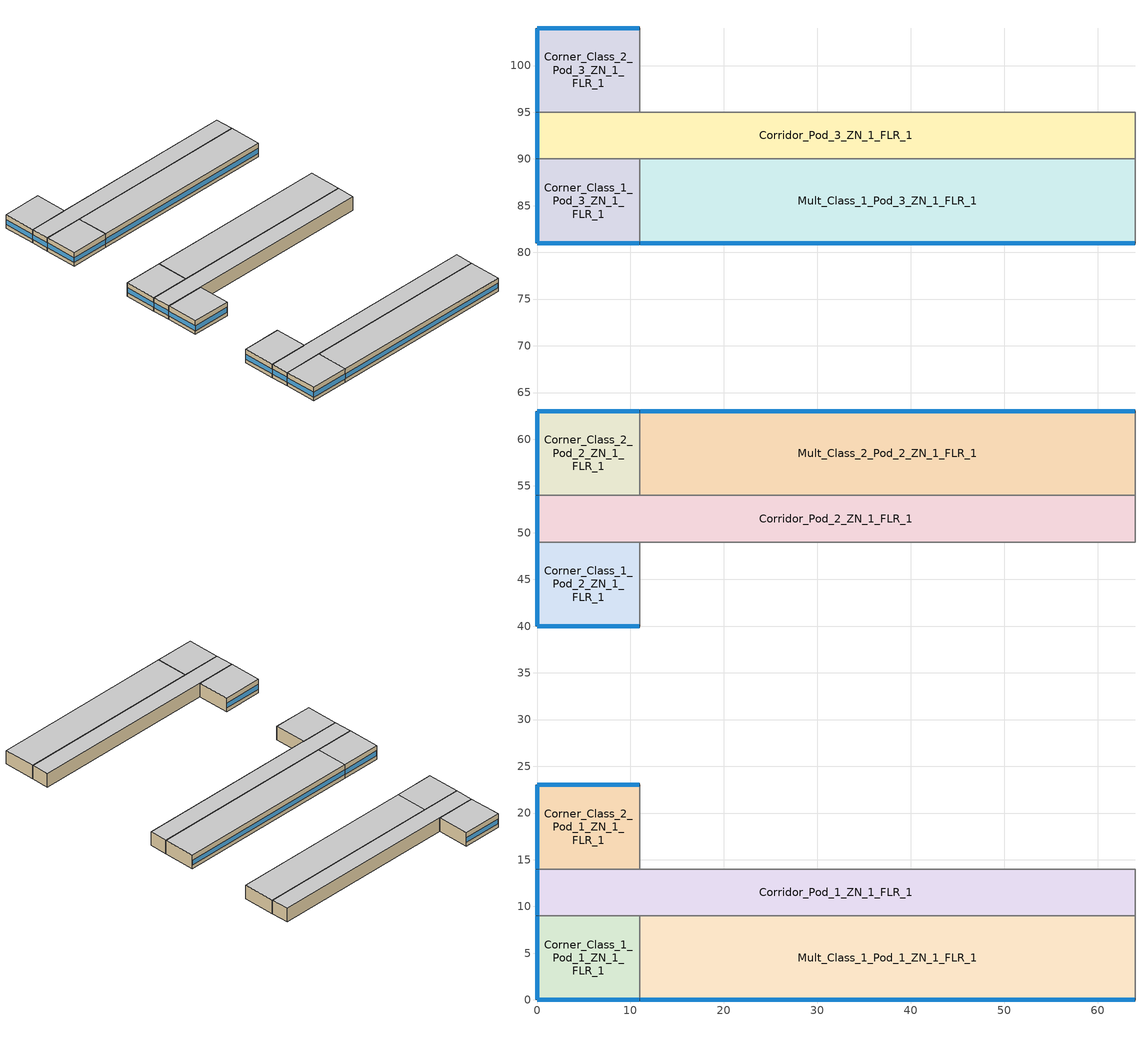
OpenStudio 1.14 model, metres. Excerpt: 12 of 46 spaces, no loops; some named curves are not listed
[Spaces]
Mult_Class_2_Pod_2_ZN_1_FLR_1
 floor ground: 64,63 64,54 11,54 11,63 z0
 wall outside: 64,63 11,63 z0:4
 wall to Corner_Class_2_Pod_2_ZN_1_FLR_1: 11,63 11,54 z0:4
 wall to Corridor_Pod_2_ZN_1_FLR_1: 11,54 64,54 z0:4
 wall to Main_Corridor_ZN_1_FLR_1: 64,54 64,63 z0:4
 window: 63.95,63 11.05,63 z1.1:2.5
 ceiling to Mult_Class_2_Pod_2_ZN_1_FLR_2: 64,54 64,63 11,63 11,54 z4
Corner_Class_2_Pod_3_ZN_1_FLR_1
 floor ground: 11,104 11,95 0,95 0,104 z0
 wall outside: 11,104 0,104 0,95 z0:4
 wall to Corridor_Pod_3_ZN_1_FLR_1: 0,95 11,95 z0:4
 wall to Mult_Class_2_Pod_3_ZN_1_FLR_1: 11,95 11,104 z0:4
 window: 0,103.95 0,95.05 z1.1:2.52; 10.95,104 0.05,104 z1.1:2.51
 ceiling to Corner_Class_2_Pod_3_ZN_1_FLR_2: 11,95 11,104 0,104 0,95 z4
Mult_Class_1_Pod_1_ZN_1_FLR_1
 floor ground: 64,9 64,0 11,0 11,9 z0
 wall outside: 11,0 64,0 z0:4
 wall to Lobby_ZN_1_FLR_1: 64,0 64,9 z0:4
 wall to Corner_Class_1_Pod_1_ZN_1_FLR_1: 11,9 11,0 z0:4
 wall to Corridor_Pod_1_ZN_1_FLR_1: 64,9 11,9 z0:4
 window: 11.05,0 63.95,0 z1.1:2.5
 ceiling to Mult_Class_1_Pod_1_ZN_1_FLR_2: 64,0 64,9 11,9 11,0 z4
Corner_Class_1_Pod_1_ZN_1_FLR_1
 floor ground: 11,9 11,0 0,0 0,9 z0
 wall outside: 0,9 0,0 11,0 z0:4
 wall to Corridor_Pod_1_ZN_1_FLR_1: 11,9 0,9 z0:4
 window: 0.05,0 10.95,0 z1.1:2.51; 0,8.95 0,0.05 z1.1:2.52
 ceiling to Corner_Class_1_Pod_1_ZN_1_FLR_2: 11,0 11,9 0,9 0,0 z4
Corner_Class_1_Pod_2_ZN_1_FLR_1
 floor ground: 11,49 11,40 0,40 0,49 z0
 wall outside: 0,49 0,40 11,40 z0:4
 wall to Mult_Class_1_Pod_2_ZN_1_FLR_1: 11,40 11,49 z0:4
 wall to Corridor_Pod_2_ZN_1_FLR_1: 11,49 0,49 z0:4
 window: 0.05,40 10.95,40 z1.1:2.51; 0,48.95 0,40.05 z1.1:2.52
 ceiling to Corner_Class_1_Pod_2_ZN_1_FLR_2: 11,40 11,49 0,49 0,40 z4
Corridor_Pod_2_ZN_1_FLR_1
 floor ground: 64,54 64,49 0,49 0,54 z0
 wall outside: 0,54 0,49 z0:4
 wall to Corner_Class_2_Pod_2_ZN_1_FLR_1: 11,54 0,54 z0:4
 wall to Main_Corridor_ZN_1_FLR_1: 64,49 64,54 z0:4
 wall to Mult_Class_1_Pod_2_ZN_1_FLR_1: 11,49 64,49 z0:4
 window: 0,53.95 0,49.05 z1.1:2.53
 ceiling to Corridor_Pod_2_ZN_1_FLR_2: 64,49 64,54 0,54 0,49 z4
Corridor_Pod_1_ZN_1_FLR_1
 floor ground: 64,14 64,9 0,9 0,14 z0
 wall outside: 0,14 0,9 z0:4
 wall to Mult_Class_2_Pod_1_ZN_1_FLR_1: 64,14 11,14 z0:4
 wall to Corner_Class_2_Pod_1_ZN_1_FLR_1: 11,14 0,14 z0:4
 wall to Lobby_ZN_1_FLR_1: 64,9 64,14 z0:4
 window: 0,13.95 0,9.05 z1.1:2.53
 ceiling to Corridor_Pod_1_ZN_1_FLR_2: 64,9 64,14 0,14 0,9 z4
Corridor_Pod_3_ZN_1_FLR_1
 floor ground: 64,95 64,90 0,90 0,95 z0
 wall outside: 0,95 0,90 z0:4
 wall to Mult_Class_1_Pod_3_ZN_1_FLR_1: 11,90 64,90 z0:4
 wall to Bathrooms_ZN_1_FLR_1: 64,90 64,95 z0:4
 wall to Corner_Class_1_Pod_3_ZN_1_FLR_1: 0,90 11,90 z0:4
 wall to Mult_Class_2_Pod_3_ZN_1_FLR_1: 64,95 11,95 z0:4
 window: 0,94.95 0,90.05 z1.1:2.53
 ceiling to Corridor_Pod_3_ZN_1_FLR_2: 64,90 64,95 0,95 0,90 z4
Mult_Class_1_Pod_3_ZN_1_FLR_1
 floor ground: 64,90 64,81 11,81 11,90 z0
 wall outside: 11,81 64,81 z0:4
 wall to Corner_Class_1_Pod_3_ZN_1_FLR_1: 11,90 11,81 z0:4
 wall to Main_Corridor_ZN_1_FLR_1: 64,81 64,90 z0:4
 window: 11.05,81 63.95,81 z1.1:2.5
 ceiling to Mult_Class_1_Pod_3_ZN_1_FLR_2: 64,81 64,90 11,90 11,81 z4
Corner_Class_2_Pod_2_ZN_1_FLR_1
 floor ground: 11,63 11,54 0,54 0,63 z0
 wall outside: 11,63 0,63 0,54 z0:4
 window: 10.95,63 0.05,63 z1.1:2.51; 0,62.95 0,54.05 z1.1:2.52
 ceiling to Corner_Class_2_Pod_2_ZN_1_FLR_2: 11,54 11,63 0,63 0,54 z4
Corner_Class_2_Pod_1_ZN_1_FLR_1
 floor ground: 11,23 11,14 0,14 0,23 z0
 wall outside: 11,23 0,23 0,14 z0:4
 wall to Mult_Class_2_Pod_1_ZN_1_FLR_1: 11,14 11,23 z0:4
 window: 0,22.95 0,14.05 z1.1:2.52; 10.95,23 0.05,23 z1.1:2.51
 ceiling to Corner_Class_2_Pod_1_ZN_1_FLR_2: 11,14 11,23 0,23 0,14 z4
Corner_Class_1_Pod_3_ZN_1_FLR_1
 floor ground: 11,90 11,81 0,81 0,90 z0
 wall outside: 0,90 0,81 11,81 z0:4
 window: 0.05,81 10.95,81 z1.1:2.51; 0,89.95 0,81.05 z1.1:2.52
 ceiling to Corner_Class_1_Pod_3_ZN_1_FLR_2: 11,81 11,90 0,90 0,81 z4
[Site]
Memphis International Ap_TN_USA: Latitude {deg}=35.07; Longitude {deg}=-89.98; Time Zone {hr}=-6; Elevation {m}=81; Terrain=City
[Building]
90.1-2013-SecondarySchool-ASHRAE 169-3A created: 2018-06-08 21:30:54 -0700: North Axis {deg}=0; Default Construction Set=90.1-2013 - SecSchl - ASHRAE 169-3A; Standards Building Type=SecondarySchool
[ClimateZones]
Climate Zone Institution Name 1=ASHRAE; Climate Zone Document Name 1=ANSI/ASHRAE Standard 169; Climate Zone Document Year 1=2006; Climate Zone Value 1=3A; Climate Zone Institution Name 2=CEC; Climate Zone Document Name 2=California Climate Zone Descriptions; Climate Zone Document Year 2=1995
[Site:GroundTemperature:BuildingSurface]
20.73, 20.71, 20.75, 20.82, 20.89, 23.14, 23.48, 23.56, 23.56, 21.26, 20.95, 20.81
[Site:WaterMainsTemperature]
Calculation Method=Correlation; Annual Average Outdoor Air Temperature {C}=16.975; Maximum Difference In Monthly Average Outdoor Air Temperatures {deltaC}=24.2
[SizingPeriod:DesignDay] Barometric Pressure {Pa}=100356; Sky Clearness=0; Rain Indicator=0; Snow Indicator=0; Day of Month=21; Daylight Saving Time Indicator=0; Humidity Indicating Type=Wetbulb; Dry-Bulb Temperature Range Modifier Type=DefaultMultipliers
Name | Maximum Dry-Bulb Temperature {C} | Daily Dry-Bulb Temperature Range {deltaC} | Humidity Indicating Conditions at Maximum Dry-Bulb | Wind Speed {m/s} | Wind Direction {deg} | Month | Day Type | Solar Model Indicator | ASHRAE Taub | ASHRAE Taud
Memphis International Ap Ann Clg .4% Condns DB=>MWB | 35.6 | 9.2 | 25.2 | 3.8 | 240 | 7 | SummerDesignDay | ASHRAETau | 0.512 | 1.892
Memphis International Ap Ann Htg 99.6% Condns DB | -8.3 | 0 | -8.3 | 4.1 | 0 | 1 | WinterDesignDay | ASHRAEClearSky
[Material:NoMass] Thermal Absorptance=0.9; Solar Absorptance=0.7
Name | Roughness | Thermal Resistance {m2-K/W} | Visible Absorptance
CP02 CARPET PAD | VeryRough | 0.21648 | 0.8
Typical Insulation R-10.94 | Smooth | 1.92744 | 0.7
Typical Carpet Pad | Smooth | 0.21648 | 0.8
Typical Insulation R-10.81 | Smooth | 1.90342 | 0.7
Typical Insulation R-24.52 | Smooth | 4.31889 | 0.7
Typical Insulation R-0.58 | Smooth | 0.101875 | 0.7
Typical Insulation R-1.15 | Smooth | 0.202527 | 0.7
[Material]
Name | Roughness | Thickness {m} | Conductivity {W/m-K} | Density {kg/m3} | Specific Heat {J/kg-K} | Thermal Absorptance | Solar Absorptance | Visible Absorptance
100mm Normalweight concrete floor | MediumSmooth | 0.1016 | 2.31 | 2322 | 832
G01 13mm gypsum board | Smooth | 0.0127 | 0.16 | 800 | 1090 | 0.9 | 0.7 | 0.5
4 in. Normalweight Concrete Floor | MediumRough | 0.1016 | 2.31 | 2322 | 832 | 0.9 | 0.7 | 0.7
25mm Stucco | Smooth | 0.0254 | 0.72 | 1856 | 840 | 0.9 | 0.7 | 0.7
5/8 in. Gypsum Board | MediumSmooth | 0.0159 | 0.16 | 800 | 1090 | 0.9 | 0.7 | 0.7
Roof Membrane - Highly Reflective | VeryRough | 0.0095 | 0.16 | 1121.29 | 1460 | 0.75 | 0.45 | 0.7
Metal Roof Surface; F08 Metal surface | Smooth | 0.0008 | 45.28 | 7824 | 500 | 0.9 | 0.7 | 0.7
8 in. Normalweight Concrete Floor | MediumRough | 0.2032 | 2.31 | 2322 | 832 | 0.9 | 0.7 | 0.7
8 in. Concrete Block Basement Wall | MediumRough | 0.2032 | 1.326 | 1842 | 912 | 0.9 | 0.7 | 0.7
G05 25mm wood | MediumSmooth | 0.0254 | 0.15 | 608 | 1630 | 0.9 | 0.5 | 0.5
Std Wood 6inch | MediumSmooth | 0.15 | 0.12 | 540 | 1210 | 0.9 | 0.7 | 0.7
[Construction]
Typical Insulated Exterior Mass Floor R-13.51: Typical Insulation R-10.94, 4 in. Normalweight Concrete Floor, Typical Carpet Pad
Typical Insulated Steel Framed Exterior Wall R-12.99: 25mm Stucco, 5/8 in. Gypsum Board, Typical Insulation R-10.81, 5/8 in. Gypsum Board
Typical IEAD Roof - Highly Reflective R-25.64: Roof Membrane - Highly Reflective, Typical Insulation R-24.52, Metal Roof Surface
Typical Interior Floor: 100mm Normalweight concrete floor, CP02 CARPET PAD
Typical Interior Wall: G01 13mm gypsum board, G01 13mm gypsum board
Typical Interior Ceiling: CP02 CARPET PAD, 100mm Normalweight concrete floor
Typical Insulated Carpeted 8in Slab Floor: 8 in. Normalweight Concrete Floor, Typical Carpet Pad
Typical Insulated Basement Mass Wall: 8 in. Concrete Block Basement Wall
U 0.55 SHGC 0.25: Glass_2175_LayerAvg, Gap_1_W_0_0032, Glass_2022F_LayerAvg
Typical Insulated Metal Door R-1.43: F08 Metal surface, Typical Insulation R-0.58
Typical Overhead Door R-2.0: Typical Insulation R-1.15
Window_U_0.55_SHGC_0.35_Skylight_Frame_Width_0.709_in: Glass_2052_LayerAvg, Gap_1_W_0_0038, Glass_2027F_LayerAvg
Typical Interior Window: Clear 3mm
Typical Interior Door; Typical Interior Partition: G05 25mm wood
InteriorFurnishings: Std Wood 6inch
[DefaultConstructionSet]
90.1-2013 - SecSchl - ASHRAE 169-3A: Default Exterior Surface Constructions=Default Surface Constructions 1; Default Interior Surface Constructions=Default Surface Constructions 2; Default Ground Contact Surface Constructions=Default Surface Constructions 3; Default Exterior SubSurface Constructions=Default Sub Surface Constructions 1; Default Interior SubSurface Constructions=Default Sub Surface Constructions 2; Interior Partition Construction=Typical Interior Partition
[DefaultSurfaceConstructions]
Name | Floor Construction | Wall Construction | Roof Ceiling Construction
Default Surface Constructions 1 | Typical Insulated Exterior Mass Floor R-13.51 | Typical Insulated Steel Framed Exterior Wall R-12.99 | Typical IEAD Roof - Highly Reflective R-25.64
Default Surface Constructions 2 | Typical Interior Floor | Typical Interior Wall | Typical Interior Ceiling
Default Surface Constructions 3 | Typical Insulated Carpeted 8in Slab Floor | Typical Insulated Basement Mass Wall
[DefaultSubSurfaceConstructions]
Name | Fixed Window Construction | Operable Window Construction | Door Construction | Overhead Door Construction | Skylight Construction | Tubular Daylight Dome Construction | Tubular Daylight Diffuser Construction
Default Sub Surface Constructions 1 | U 0.55 SHGC 0.25 | U 0.55 SHGC 0.25 | Typical Insulated Metal Door R-1.43 | Typical Overhead Door R-2.0 | Window_U_0.55_SHGC_0.35_Skylight_Frame_Width_0.709_in | Typical Interior Window | Typical Interior Window
Default Sub Surface Constructions 2 | Typical Interior Window | Typical Interior Window | Typical Interior Door
[WindowMaterial:Glazing] Optical Data Type=SpectralAverage; Infrared Transmittance at Normal Incidence=0; Back Side Infrared Hemispherical Emissivity=0.84; Dirt Correction Factor for Solar and Visible Transmittance=1; Solar Diffusing=No
Name | Thickness {m} | Solar Transmittance at Normal Incidence | Front Side Solar Reflectance at Normal Incidence | Back Side Solar Reflectance at Normal Incidence | Visible Transmittance at Normal Incidence | Front Side Visible Reflectance at Normal Incidence | Back Side Visible Reflectance at Normal Incidence | Front Side Infrared Hemispherical Emissivity | Conductivity {W/m-K}
Glass_2175_LayerAvg | 0.0086 | 0.167758 | 0.217606 | 0.437978 | 0.416044 | 0.078729 | 0.10654 | 0.84 | 1
Glass_2022F_LayerAvg | 0.0039 | 0.355897 | 0.394095 | 0.265645 | 0.677694 | 0.042734 | 0.05547 | 0.046 | 1
Glass_2052_LayerAvg | 0.00837 | 0.507767 | 0.054228 | 0.0544931 | 0.586833 | 0.05805 | 0.058397 | 0.84 | 1
Glass_2027F_LayerAvg | 0.004 | 0.369744 | 0.470069 | 0.340935 | 0.765222 | 0.0546 | 0.073741 | 0.03675 | 1
Clear 3mm | 0.003 | 0.837 | 0.075 | 0.075 | 0.898 | 0.081 | 0.081 | 0.84 | 0.9
[WindowMaterial:Gas] Gas Type=Air
Name | Thickness {m}
Gap_1_W_0_0032 | 0.0032
Gap_1_W_0_0038 | 0.0038
[Space] Building Story=Building Story 1; Part of Total Floor Area=Yes
Name | Space Type | Thermal Zone
Corner_Class_1_Pod_2_ZN_1_FLR_1 | SecondarySchool Classroom | Corner_Class_1_Pod_2_ZN_1_FLR_1 ZN
Mult_Class_2_Pod_2_ZN_1_FLR_1 | SecondarySchool Classroom | Mult_Class_2_Pod_2_ZN_1_FLR_1 ZN
Mult_Class_1_Pod_3_ZN_1_FLR_1 | SecondarySchool Classroom | Mult_Class_1_Pod_3_ZN_1_FLR_1 ZN
Mult_Class_1_Pod_1_ZN_1_FLR_1 | SecondarySchool Classroom | Mult_Class_1_Pod_1_ZN_1_FLR_1 ZN
Corridor_Pod_1_ZN_1_FLR_1 | SecondarySchool Corridor | Corridor_Pod_1_ZN_1_FLR_1 ZN
Corner_Class_2_Pod_3_ZN_1_FLR_1 | SecondarySchool Classroom | Corner_Class_2_Pod_3_ZN_1_FLR_1 ZN
Corner_Class_1_Pod_1_ZN_1_FLR_1 | SecondarySchool Classroom | Corner_Class_1_Pod_1_ZN_1_FLR_1 ZN
Corridor_Pod_3_ZN_1_FLR_1 | SecondarySchool Corridor | Corridor_Pod_3_ZN_1_FLR_1 ZN
Corridor_Pod_2_ZN_1_FLR_1 | SecondarySchool Corridor | Corridor_Pod_2_ZN_1_FLR_1 ZN
Corner_Class_2_Pod_1_ZN_1_FLR_1 | SecondarySchool Classroom | Corner_Class_2_Pod_1_ZN_1_FLR_1 ZN
Corner_Class_1_Pod_3_ZN_1_FLR_1 | SecondarySchool Classroom | Corner_Class_1_Pod_3_ZN_1_FLR_1 ZN
Corner_Class_2_Pod_2_ZN_1_FLR_1 | SecondarySchool Classroom | Corner_Class_2_Pod_2_ZN_1_FLR_1 ZN
[SpaceType] Standards Building Type=SecondarySchool
Name | Default Schedule Set | Design Specification Outdoor Air Object | Standards Space Type
SecondarySchool Corridor | SecondarySchool Corridor Schedule Set | SecondarySchool Corridor Ventilation | Corridor
SecondarySchool Classroom | SecondarySchool Classroom Schedule Set | SecondarySchool Classroom Ventilation | Classroom
[People:Definition]
SecondarySchool Classroom People Definition: Number of People Calculation Method=People/Area; People per Space Floor Area {person/m2}=0.376737; Fraction Radiant=0.3
[People]
SecondarySchool Classroom People: People Definition=SecondarySchool Classroom People Definition; Space or SpaceType=SecondarySchool Classroom; Work Efficiency Schedule=Work Efficiency Schedule; Clothing Insulation Schedule=Clothing Schedule; Air Velocity Schedule=Air Velocity Schedule
[Lights:Definition] Design Level Calculation Method=Watts/Area; Fraction Radiant=0.37; Fraction Visible=0.2
Name | Watts per Space Floor Area {W/m2}
SecondarySchool Classroom Lights Definition | 13.3472
SecondarySchool Corridor Lights Definition | 7.10418
[Lights] Fraction Replaceable=1
Name | Lights Definition | Space or SpaceType | Schedule
SecondarySchool Classroom Lights | SecondarySchool Classroom Lights Definition | SecondarySchool Classroom | SchoolSecondary BLDG_LIGHT_CLASSROOM_SCH OccSensor Reduction
SecondarySchool Corridor Lights | SecondarySchool Corridor Lights Definition | SecondarySchool Corridor
[ElectricEquipment:Definition] Design Level Calculation Method=Watts/Area; Fraction Radiant=0.5
Name | Watts per Space Floor Area {W/m2}
SecondarySchool Classroom Elec Equip Definition | 9.99967
SecondarySchool Corridor Elec Equip Definition | 3.98265
[ElectricEquipment]
Name | Electric Equipment Definition | Space or SpaceType
SecondarySchool Classroom Elec Equip | SecondarySchool Classroom Elec Equip Definition | SecondarySchool Classroom
SecondarySchool Corridor Elec Equip | SecondarySchool Corridor Elec Equip Definition | SecondarySchool Corridor
[DesignSpecification:OutdoorAir] Outdoor Air Method=Sum; Outdoor Air Flow per Person {m3/s-person}=0; Outdoor Air Flow Rate {m3/s}=0; Outdoor Air Flow Air Changes per Hour {1/hr}=0
Name | Outdoor Air Flow per Floor Area {m3/s-m2}
SecondarySchool Classroom Ventilation | 0.0023876
SecondarySchool Corridor Ventilation | 0.0003048
[DefaultScheduleSet] Number of People Schedule=SchoolSecondary BLDG_OCC_SCH; People Activity Level Schedule=SchoolSecondary ACTIVITY_SCH; Electric Equipment Schedule=SchoolSecondary BLDG_EQUIP_SCH_2013; Infiltration Schedule=SchoolSecondary INFIL_SCH_PNNL
Name | Lighting Schedule
SecondarySchool Classroom Schedule Set | SchoolSecondary BLDG_LIGHT_CLASSROOM_SCH
SecondarySchool Corridor Schedule Set | SchoolSecondary BLDG_LIGHT_CORRIDOR_SCH
[ThermostatSetpoint:DualSetpoint] Heating Setpoint Temperature Schedule=SchoolSecondary HTGSETP_SCH_YES_OPTIMUM; Cooling Setpoint Temperature Schedule=SchoolSecondary CLGSETP_SCH_NO_SETBACK
SecondarySchool Corridor Thermostat 1; SecondarySchool Classroom Thermostat 3; SecondarySchool Classroom Thermostat 5; SecondarySchool Corridor Thermostat 5; SecondarySchool Classroom Thermostat 10; SecondarySchool Corridor Thermostat 7; SecondarySchool Classroom Thermostat 11; SecondarySchool Classroom Thermostat 12; SecondarySchool Classroom Thermostat 16; SecondarySchool Classroom Thermostat 18; SecondarySchool Classroom Thermostat 19; SecondarySchool Classroom Thermostat 21
[SpaceInfiltration:DesignFlowRate] Schedule=SchoolSecondary INFIL_SCH_PNNL; Design Flow Rate Calculation Method=Flow/ExteriorArea; Flow per Exterior Surface Area {m3/s-m2}=0.000569573; Constant Term Coefficient=0; Temperature Term Coefficient=0; Velocity Term Coefficient=0.224; Velocity Squared Term Coefficient=0
Name | Space or SpaceType
Corner_Class_1_Pod_1_ZN_1_FLR_1 Infiltration | Corner_Class_1_Pod_1_ZN_1_FLR_1
Corner_Class_1_Pod_2_ZN_1_FLR_1 Infiltration | Corner_Class_1_Pod_2_ZN_1_FLR_1
Corner_Class_1_Pod_3_ZN_1_FLR_1 Infiltration | Corner_Class_1_Pod_3_ZN_1_FLR_1
Corner_Class_2_Pod_1_ZN_1_FLR_1 Infiltration | Corner_Class_2_Pod_1_ZN_1_FLR_1
Corner_Class_2_Pod_2_ZN_1_FLR_1 Infiltration | Corner_Class_2_Pod_2_ZN_1_FLR_1
Corner_Class_2_Pod_3_ZN_1_FLR_1 Infiltration | Corner_Class_2_Pod_3_ZN_1_FLR_1
Corridor_Pod_1_ZN_1_FLR_1 Infiltration | Corridor_Pod_1_ZN_1_FLR_1
Corridor_Pod_2_ZN_1_FLR_1 Infiltration | Corridor_Pod_2_ZN_1_FLR_1
Corridor_Pod_3_ZN_1_FLR_1 Infiltration | Corridor_Pod_3_ZN_1_FLR_1
Mult_Class_1_Pod_1_ZN_1_FLR_1 Infiltration | Mult_Class_1_Pod_1_ZN_1_FLR_1
Mult_Class_1_Pod_3_ZN_1_FLR_1 Infiltration | Mult_Class_1_Pod_3_ZN_1_FLR_1
Mult_Class_2_Pod_2_ZN_1_FLR_1 Infiltration | Mult_Class_2_Pod_2_ZN_1_FLR_1
[InternalMass:Definition]
Internal Mass Definition 1: Construction=InteriorFurnishings; Design Level Calculation Method=SurfaceArea/Area; Surface Area per Space Floor Area=2
[InternalMass] Internal Mass Definition=Internal Mass Definition 1
Name | Space or SpaceType
Corner_Class_1_Pod_1_ZN_1_FLR_1 Mass | Corner_Class_1_Pod_1_ZN_1_FLR_1
Mult_Class_1_Pod_1_ZN_1_FLR_1 Mass | Mult_Class_1_Pod_1_ZN_1_FLR_1
Corridor_Pod_1_ZN_1_FLR_1 Mass | Corridor_Pod_1_ZN_1_FLR_1
Corner_Class_2_Pod_1_ZN_1_FLR_1 Mass | Corner_Class_2_Pod_1_ZN_1_FLR_1
Corner_Class_1_Pod_2_ZN_1_FLR_1 Mass | Corner_Class_1_Pod_2_ZN_1_FLR_1
Corridor_Pod_2_ZN_1_FLR_1 Mass | Corridor_Pod_2_ZN_1_FLR_1
Corner_Class_2_Pod_2_ZN_1_FLR_1 Mass | Corner_Class_2_Pod_2_ZN_1_FLR_1
Mult_Class_2_Pod_2_ZN_1_FLR_1 Mass | Mult_Class_2_Pod_2_ZN_1_FLR_1
Corner_Class_1_Pod_3_ZN_1_FLR_1 Mass | Corner_Class_1_Pod_3_ZN_1_FLR_1
Mult_Class_1_Pod_3_ZN_1_FLR_1 Mass | Mult_Class_1_Pod_3_ZN_1_FLR_1
Corridor_Pod_3_ZN_1_FLR_1 Mass | Corridor_Pod_3_ZN_1_FLR_1
Corner_Class_2_Pod_3_ZN_1_FLR_1 Mass | Corner_Class_2_Pod_3_ZN_1_FLR_1
[ThermalZone] Use Ideal Air Loads=No
Name | Thermostat | Primary Daylighting Control | Fraction of Zone Controlled by Primary Daylighting Control | Secondary Daylighting Control | Fraction of Zone Controlled by Secondary Daylighting Control
Corridor_Pod_1_ZN_1_FLR_1 ZN | SecondarySchool Corridor Thermostat 1
Corner_Class_2_Pod_1_ZN_1_FLR_1 ZN | SecondarySchool Classroom Thermostat 3 | Corner_Class_2_Pod_1_ZN_1_FLR_1 Daylt Sensor 1 | 0.444052 | Corner_Class_2_Pod_1_ZN_1_FLR_1 Daylt Sensor 2 | 0.316343
Corner_Class_1_Pod_1_ZN_1_FLR_1 ZN | SecondarySchool Classroom Thermostat 5 | Corner_Class_1_Pod_1_ZN_1_FLR_1 Daylt Sensor 1 | 0.444052 | Corner_Class_1_Pod_1_ZN_1_FLR_1 Daylt Sensor 2 | 0.316343
Corridor_Pod_3_ZN_1_FLR_1 ZN | SecondarySchool Corridor Thermostat 5
Mult_Class_2_Pod_2_ZN_1_FLR_1 ZN | SecondarySchool Classroom Thermostat 10 | Mult_Class_2_Pod_2_ZN_1_FLR_1 Daylt Sensor 1 | 0.278073 | Mult_Class_2_Pod_2_ZN_1_FLR_1 Daylt Sensor 2 | 0.278073
Corridor_Pod_2_ZN_1_FLR_1 ZN | SecondarySchool Corridor Thermostat 7
Corner_Class_1_Pod_3_ZN_1_FLR_1 ZN | SecondarySchool Classroom Thermostat 11 | Corner_Class_1_Pod_3_ZN_1_FLR_1 Daylt Sensor 1 | 0.444052 | Corner_Class_1_Pod_3_ZN_1_FLR_1 Daylt Sensor 2 | 0.316343
Mult_Class_1_Pod_1_ZN_1_FLR_1 ZN | SecondarySchool Classroom Thermostat 12 | Mult_Class_1_Pod_1_ZN_1_FLR_1 Daylt Sensor 1 | 0.278073 | Mult_Class_1_Pod_1_ZN_1_FLR_1 Daylt Sensor 2 | 0.278073
Mult_Class_1_Pod_3_ZN_1_FLR_1 ZN | SecondarySchool Classroom Thermostat 16 | Mult_Class_1_Pod_3_ZN_1_FLR_1 Daylt Sensor 1 | 0.278073 | Mult_Class_1_Pod_3_ZN_1_FLR_1 Daylt Sensor 2 | 0.278073
Corner_Class_1_Pod_2_ZN_1_FLR_1 ZN | SecondarySchool Classroom Thermostat 18 | Corner_Class_1_Pod_2_ZN_1_FLR_1 Daylt Sensor 1 | 0.444052 | Corner_Class_1_Pod_2_ZN_1_FLR_1 Daylt Sensor 2 | 0.316343
Corner_Class_2_Pod_2_ZN_1_FLR_1 ZN | SecondarySchool Classroom Thermostat 19 | Corner_Class_2_Pod_2_ZN_1_FLR_1 Daylt Sensor 1 | 0.444052 | Corner_Class_2_Pod_2_ZN_1_FLR_1 Daylt Sensor 2 | 0.316343
Corner_Class_2_Pod_3_ZN_1_FLR_1 ZN | SecondarySchool Classroom Thermostat 21 | Corner_Class_2_Pod_3_ZN_1_FLR_1 Daylt Sensor 1 | 0.444052 | Corner_Class_2_Pod_3_ZN_1_FLR_1 Daylt Sensor 2 | 0.316343
[Refrigeration:Compressor] Rated Return Gas Temperature {C}=18.3; Rated Subcooling {deltaC}=0
Name | Refrigeration Compressor Power Curve | Refrigeration Compressor Capacity Curve
Refrigeration Compressor 1 | Refrigeration Compressor Power Curve | Refrigeration Compressor Capacity Curve
Refrigeration Compressor 2 | Refrigeration Compressor Power Curve 1 | Refrigeration Compressor Capacity Curve 1
[Exterior:Lights:Definition]
Name | Design Level {W}
Occ Sensing Exterior Lights Def | 8427.85
NonDimming Exterior Lights Def | 353.47
[Exterior:Lights] Control Option=AstronomicalClock
Name | Exterior Lights Definition | Schedule
Occ Sensing Exterior Lights Def | Occ Sensing Exterior Lights Def | SchoolSecondary Exterior_lighting_schedule_b
NonDimming Exterior Lights Def | NonDimming Exterior Lights Def | SchoolSecondary Exterior_lighting_schedule_a
[BuildingStory]
Building Story 1: Nominal Z Coordinate {m}=0
[HeatExchanger:AirToAir:SensibleAndLatent] Availability Schedule=Always On Discrete; Nominal Supply Air Flow Rate {m3/s}=autosize; Sensible Effectiveness at 100% Heating Air Flow=0.7; Latent Effectiveness at 100% Heating Air Flow=0.6; Sensible Effectiveness at 75% Heating Air Flow=0.7; Latent Effectiveness at 75% Heating Air Flow=0.6; Sensible Effectiveness at 100% Cooling Air Flow=0.75; Latent Effectiveness at 100% Cooling Air Flow=0.6; Sensible Effectiveness at 75% Cooling Air Flow=0.75; Latent Effectiveness at 75% Cooling Air Flow=0.6; Supply Air Outlet Temperature Control=No; Heat Exchanger Type=Rotary; Frost Control Type=ExhaustOnly; Threshold Temperature {C}=-23.3; Initial Defrost Time Fraction=0.167; Rate of Defrost Time Fraction Increase {1/K}=1.44; Economizer Lockout=Yes
Name | Nominal Electric Power {W}
Auditorium_ZN_1_FLR_1 ZN PSZ-AC_3-7 ERV | 2966.94
Aux_Gym_ZN_1_FLR_1 ZN PSZ-AC_2-6 ERV | 1414.65
Cafeteria_ZN_1_FLR_1 ZN PSZ-AC_5-9 ERV | 2165.21
Gym_ZN_1_FLR_1 ZN PSZ-AC_1-5 ERV | 2210.7
VAV_OTHER ERV | 2034.72
VAV_POD_1 ERV; VAV_POD_2 ERV; VAV_POD_3 ERV | 4136.95
[SetpointManager:OutdoorAirPretreat] Minimum Setpoint Temperature {C}=-99; Maximum Setpoint Temperature {C}=99; Minimum Setpoint Humidity Ratio {kgWater/kgDryAir}=1e-005; Maximum Setpoint Humidity Ratio {kgWater/kgDryAir}=1
Setpoint Manager Outdoor Air Pretreat 1; Setpoint Manager Outdoor Air Pretreat 2; Setpoint Manager Outdoor Air Pretreat 3; Setpoint Manager Outdoor Air Pretreat 4; Setpoint Manager Outdoor Air Pretreat 5; Setpoint Manager Outdoor Air Pretreat 6; Setpoint Manager Outdoor Air Pretreat 7; Setpoint Manager Outdoor Air Pretreat 8
[EnergyManagementSystem:Sensor]
Name | Output Variable or Output Meter Index Key | Output Variable or Output Meter
OATF; OAT; OATF_1; OAT_1; OATF_2; OAT_2; OATF_3; OAT_3; OATF_4; OAT_4; OAT_5; OAT_6; OAT_7 | Environment | Site Outdoor Air Drybulb Temperature
OAWBC; OAWBC_1; OAWBC_2; OAWBC_3; OAWBC_4 | Environment | Site Outdoor Air Wetbulb Temperature
AuditoriumZN1FLR1ZNPSZAC37OASch; AuxGymZN1FLR1ZNPSZAC26OASch; CafeteriaZN1FLR1ZNPSZAC59OASch; GymZN1FLR1ZNPSZAC15OASch; KitchenZN1FLR1ZNPSZAC48OASch | SchoolSecondary MinOA_MotorizedDamper_Sched | Schedule Value
AuditoriumZN1FLR1ZNPSZAC37OAFlowMass | Node 360 | System Node Mass Flow Rate
Auditorium_ZN_1_FLR_1_ZNTemp | Node 29 | System Node Temperature
AuditoriumZN1FLR1ZNPSZAC37SpeedRatio; AuxGymZN1FLR1ZNPSZAC26SpeedRatio; CafeteriaZN1FLR1ZNPSZAC59SpeedRatio; GymZN1FLR1ZNPSZAC15SpeedRatio; KitchenZN1FLR1ZNPSZAC48SpeedRatio |  | Coil System Compressor Speed Ratio
AuxGymZN1FLR1ZNPSZAC26OAFlowMass | Node 349 | System Node Mass Flow Rate
Aux_Gym_ZN_1_FLR_1_ZNTemp | Node 26 | System Node Temperature
CafeteriaZN1FLR1ZNPSZAC59OAFlowMass | Node 382 | System Node Mass Flow Rate
Cafeteria_ZN_1_FLR_1_ZNTemp | Node 14 | System Node Temperature
GymZN1FLR1ZNPSZAC15OAFlowMass | Node 338 | System Node Mass Flow Rate
Gym_ZN_1_FLR_1_ZNTemp | Node 18 | System Node Temperature
KitchenZN1FLR1ZNPSZAC48OAFlowMass | Node 371 | System Node Mass Flow Rate
Kitchen_ZN_1_FLR_1_ZNTemp | Node 17 | System Node Temperature
[EnergyManagementSystem:Program]
AuditoriumZN1FLR1ZNPSZAC37SetNumberofStages: SET AuditoriumZN1FLR1ZNPSZAC37NumberofStages = 2
AuditoriumZN1FLR1ZNPSZAC37EconomizerCTRLProg: SET AuditoriumZN1FLR1ZNPSZAC37TimestepEconEff = 0.7; SET MaxE = 0.7; SET AuditoriumZN1FLR1ZNPSZAC37DATRqd = (AuditoriumZN1FLR1ZNPSZAC37DATRqd*1.8)+32; SET OATF = (OATF*1.8)+32; SET OAwbF = (OAWBC*1.8)+32; IF AuditoriumZN1FLR1ZNPSZAC37OAFlowMass > (AuditoriumZN1FLR1ZNPSZAC37OADesignMass*AuditoriumZN1FLR1ZNPSZAC37OASch); SET EconoActive = 1; ELSE; SET EconoActive = 0; ENDIF; SET dTNeeded = 75-AuditoriumZN1FLR1ZNPSZAC37DATRqd; SET CoolDesdT = ((98*0.15)+(75*(1-0.15)))-55; SET CoolLoad = dTNeeded/ CoolDesdT; IF CoolLoad > 1; SET CoolLoad = 1; ELSEIF CoolLoad < 0; SET CoolLoad = 0; ENDIF; IF EconoActive == 1; SET Stage = AuditoriumZN1FLR1ZNPSZAC37NumberofStages; IF Stage == 2; IF CoolLoad < 0.6; SET AuditoriumZN1FLR1ZNPSZAC37TimestepEconEff = MaxE; ELSE; SET ECOEff = 0-2.18919863612305; SET ECOEff = ECOEff+(0-0.674461284910428*CoolLoad); SET ECOEff = ECOEff+(0.000459106275872404*(OATF^2)); SET ECOEff = ECOEff+(0-0.00000484778537945252*(OATF^3)); SET ECOEff = ECOEff+(0.182915713033586*OAwbF); SET ECOEff = ECOEff+(0-0.00382838660261133*(OAwbF^2)); SET ECOEff = ECOEff+(0.0000255567460240583*(OAwbF^3)); SET AuditoriumZN1FLR1ZNPSZAC37TimestepEconEff = ECOEff; ENDIF; ELSE; SET ECOEff = 2.36337942464462; SET ECOEff = ECOEff+(0-0.409939515512619*CoolLoad); SET ECOEff = ECOEff+(0-0.0565205596792225*OAwbF); SET ECOEff = ECOEff+(0-0.0000632612294169389*(OATF^2)); SET AuditoriumZN1FLR1ZNPSZAC37TimestepEconEff = ECOEff+(0.000571724868775081*(OAwbF^2)); ENDIF; IF AuditoriumZN1FLR1ZNPSZAC37TimestepEconEff > MaxE; SET AuditoriumZN1FLR1ZNPSZAC37TimestepEconEff = MaxE; ELSEIF AuditoriumZN1FLR1ZNPSZAC37TimestepEconEff < (AuditoriumZN1FLR1ZNPSZAC37OADesignMass*AuditoriumZN1FLR1ZNPSZAC37OASch); SET AuditoriumZN1FLR1ZNPSZAC37TimestepEconEff = (AuditoriumZN1FLR1ZNPSZAC37OADesignMass*AuditoriumZN1FLR1ZNPSZAC37OASch); ENDIF; ENDIF
AuditoriumZN1FLR1ZNPSZAC37SetFanPar: IF AuditoriumZN1FLR1ZNPSZAC37NumberofStages == 1; Return; ENDIF; SET AuditoriumZN1FLR1ZNPSZAC37FanPwrExp = 2.2; SET OAFrac = AuditoriumZN1FLR1ZNPSZAC37OAFlowMass/AuditoriumZN1FLR1ZNPSZAC37DesignFlowMass; IF  OAFrac < 0.66; SET AuditoriumZN1FLR1ZNPSZAC37VenSpeed = 0.66; SET AuditoriumZN1FLR1ZNPSZAC37Stg1Spd = 0.66; ELSE; SET AuditoriumZN1FLR1ZNPSZAC37VenSpeed = OAFrac; SET AuditoriumZN1FLR1ZNPSZAC37Stg1Spd = OAFrac; ENDIF; SET AuditoriumZN1FLR1ZNPSZAC37Stg2Spd = 1.0; SET AuditoriumZN1FLR1ZNPSZAC37HeatSpeed = 1.0
AuditoriumZN1FLR1ZNPSZAC37FanControl: IF AuditoriumZN1FLR1ZNPSZAC37NumberofStages == 1; Return; ENDIF; IF AuditoriumZN1FLR1ZNPSZAC37HeatingRTF > 0; SET Heating = AuditoriumZN1FLR1ZNPSZAC37HeatingRTF; SET Ven = 1-AuditoriumZN1FLR1ZNPSZAC37HeatingRTF; SET Eco = 0; SET Stage1 = 0; SET Stage2 = 0; ELSE; SET Heating = 0; SET EcoSpeed = AuditoriumZN1FLR1ZNPSZAC37VenSpeed; IF AuditoriumZN1FLR1ZNPSZAC37SpeedRatio == 0; IF AuditoriumZN1FLR1ZNPSZAC37RTF > 0; SET Stage1 = AuditoriumZN1FLR1ZNPSZAC37RTF; SET Stage2 = 0; SET Ven = 1-AuditoriumZN1FLR1ZNPSZAC37RTF; SET Eco = 0; IF AuditoriumZN1FLR1ZNPSZAC37OAFlowMass > (AuditoriumZN1FLR1ZNPSZAC37OADesignMass*AuditoriumZN1FLR1ZNPSZAC37OASch); SET AuditoriumZN1FLR1ZNPSZAC37Stg1Spd = 1.0; ENDIF; ELSE; SET Stage1 = 0; SET Stage2 = 0; IF AuditoriumZN1FLR1ZNPSZAC37OAFlowMass > (AuditoriumZN1FLR1ZNPSZAC37OADesignMass*AuditoriumZN1FLR1ZNPSZAC37OASch); SET Eco = 1.0; SET Ven = 0; SET ExpDAT = AuditoriumZN1FLR1ZNPSZAC37DATRqd-(1-AuditoriumZN1FLR1ZNPSZAC37VenSpeed)*Auditorium_ZN_1_FLR_1_ZNTemp; SET ExpDAT = ExpDAT/AuditoriumZN1FLR1ZNPSZAC37VenSpeed; IF OATF > ExpDAT; SET EcoSpeed = AuditoriumZN1FLR1ZNPSZAC37Stg2Spd; ENDIF; ELSE; SET Eco = 0; SET Ven = 1.0; ENDIF; ENDIF; ELSE; SET Stage1 = 1-AuditoriumZN1FLR1ZNPSZAC37SpeedRatio; SET Stage2 = AuditoriumZN1FLR1ZNPSZAC37SpeedRatio; SET Ven = 0; SET Eco = 0; IF AuditoriumZN1FLR1ZNPSZAC37OAFlowMass > (AuditoriumZN1FLR1ZNPSZAC37OADesignMass*AuditoriumZN1FLR1ZNPSZAC37OASch); SET AuditoriumZN1FLR1ZNPSZAC37Stg1Spd = 1.0; ENDIF; ENDIF; ENDIF; SET FPR = Ven*(AuditoriumZN1FLR1ZNPSZAC37VenSpeed ^ AuditoriumZN1FLR1ZNPSZAC37FanPwrExp); SET FPR = FPR+Eco*(EcoSpeed^AuditoriumZN1FLR1ZNPSZAC37FanPwrExp); SET FPR1 = Stage1*(AuditoriumZN1FLR1ZNPSZAC37Stg1Spd^AuditoriumZN1FLR1ZNPSZAC37FanPwrExp); SET FPR = FPR+FPR1; SET FPR2 = Stage2*(AuditoriumZN1FLR1ZNPSZAC37Stg2Spd^AuditoriumZN1FLR1ZNPSZAC37FanPwrExp); SET FPR = FPR+FPR2; SET FPR3 = Heating*(AuditoriumZN1FLR1ZNPSZAC37HeatSpeed^AuditoriumZN1FLR1ZNPSZAC37FanPwrExp); SET FanPwrRatio = FPR+ FPR3; SET AuditoriumZN1FLR1ZNPSZAC37FanPressure = AuditoriumZN1FLR1ZNPSZAC37FanDesignPressure*FanPwrRatio
AuditoriumZN1FLR1ZNPSZAC37OptimumStartProg0: IF DaylightSavings==0 && DayOfWeek>1 && Hour==5 && OAT<23.9 && OAT>1.7; SET AuditoriumZN1FLR1ZNPSZAC37ClgSch0 = 29.4; SET AuditoriumZN1FLR1ZNPSZAC37HtgSch0 = 15.6; ELSEIF DaylightSavings==0 && DayOfWeek==1 && Hour==7 && OAT<23.9 && OAT>1.7; SET AuditoriumZN1FLR1ZNPSZAC37ClgSch0 = 29.4; SET AuditoriumZN1FLR1ZNPSZAC37HtgSch0 = 15.6; ELSEIF DaylightSavings==1 && DayOfWeek>1 && Hour==4 && OAT<23.9 && OAT>1.7; SET AuditoriumZN1FLR1ZNPSZAC37ClgSch0 = 29.4; SET AuditoriumZN1FLR1ZNPSZAC37HtgSch0 = 15.6; ELSEIF DaylightSavings==1 && DayOfWeek==1 && Hour==6 && OAT<23.9 && OAT>1.7; SET AuditoriumZN1FLR1ZNPSZAC37ClgSch0 = 29.4; SET AuditoriumZN1FLR1ZNPSZAC37HtgSch0 = 15.6; ELSE; SET AuditoriumZN1FLR1ZNPSZAC37ClgSch0 = NULL; SET AuditoriumZN1FLR1ZNPSZAC37HtgSch0 = NULL; ENDIF
AuxGymZN1FLR1ZNPSZAC26SetNumberofStages: SET AuxGymZN1FLR1ZNPSZAC26NumberofStages = 2
[Daylighting:Control] Position Z-Coordinate {m}=0.762; Illuminance Setpoint {lux}=500; Lighting Control Type=Stepped; Minimum Input Power Fraction for Continuous Dimming Control=0.3; Minimum Light Output Fraction for Continuous Dimming Control=0.2; Number of Stepped Control Steps=3; Probability Lighting will be Reset When Needed in Manual Stepped Control=1; Maximum Allowable Discomfort Glare Index=22
Name | Space | Position X-Coordinate {m} | Position Y-Coordinate {m}
Corner_Class_1_Pod_1_ZN_1_FLR_1 Daylt Sensor 1 | Corner_Class_1_Pod_1_ZN_1_FLR_1 | 5.5 | 1.65848
Corner_Class_1_Pod_1_ZN_1_FLR_1 Daylt Sensor 2 | Corner_Class_1_Pod_1_ZN_1_FLR_1 | 5.5 | 3.34208
Corner_Class_1_Pod_2_ZN_1_FLR_1 Daylt Sensor 1 | Corner_Class_1_Pod_2_ZN_1_FLR_1 | 5.5 | 1.65848
Corner_Class_1_Pod_2_ZN_1_FLR_1 Daylt Sensor 2 | Corner_Class_1_Pod_2_ZN_1_FLR_1 | 5.5 | 3.34208
Corner_Class_1_Pod_3_ZN_1_FLR_1 Daylt Sensor 1 | Corner_Class_1_Pod_3_ZN_1_FLR_1 | 5.5 | 1.65848
Corner_Class_1_Pod_3_ZN_1_FLR_1 Daylt Sensor 2 | Corner_Class_1_Pod_3_ZN_1_FLR_1 | 5.5 | 3.34208
Corner_Class_2_Pod_1_ZN_1_FLR_1 Daylt Sensor 1 | Corner_Class_2_Pod_1_ZN_1_FLR_1 | 1.66037 | 4.5
Corner_Class_2_Pod_1_ZN_1_FLR_1 Daylt Sensor 2 | Corner_Class_2_Pod_1_ZN_1_FLR_1 | 3.3459 | 4.5
Corner_Class_2_Pod_2_ZN_1_FLR_1 Daylt Sensor 1 | Corner_Class_2_Pod_2_ZN_1_FLR_1 | 1.66037 | 4.5
Corner_Class_2_Pod_2_ZN_1_FLR_1 Daylt Sensor 2 | Corner_Class_2_Pod_2_ZN_1_FLR_1 | 3.3459 | 4.5
Corner_Class_2_Pod_3_ZN_1_FLR_1 Daylt Sensor 1 | Corner_Class_2_Pod_3_ZN_1_FLR_1 | 1.66037 | 4.5
Corner_Class_2_Pod_3_ZN_1_FLR_1 Daylt Sensor 2 | Corner_Class_2_Pod_3_ZN_1_FLR_1 | 3.3459 | 4.5
Mult_Class_1_Pod_1_ZN_1_FLR_1 Daylt Sensor 1 | Mult_Class_1_Pod_1_ZN_1_FLR_1 | 26.5 | 1.65176
Mult_Class_1_Pod_1_ZN_1_FLR_1 Daylt Sensor 2 | Mult_Class_1_Pod_1_ZN_1_FLR_1 | 26.5 | 3.32854
Mult_Class_1_Pod_3_ZN_1_FLR_1 Daylt Sensor 1 | Mult_Class_1_Pod_3_ZN_1_FLR_1 | 26.5 | 1.65176
Mult_Class_1_Pod_3_ZN_1_FLR_1 Daylt Sensor 2 | Mult_Class_1_Pod_3_ZN_1_FLR_1 | 26.5 | 3.32854
Mult_Class_2_Pod_2_ZN_1_FLR_1 Daylt Sensor 1 | Mult_Class_2_Pod_2_ZN_1_FLR_1 | 26.5 | 7.34824
Mult_Class_2_Pod_2_ZN_1_FLR_1 Daylt Sensor 2 | Mult_Class_2_Pod_2_ZN_1_FLR_1 | 26.5 | 5.67146
[Schedule:Ruleset]
Name | Default Day Schedule | Summer Design Day Schedule | Winter Design Day Schedule
Clothing Schedule | Clothing Schedule Default Winter Clothes
Air Velocity Schedule | Air Velocity Schedule Default
Work Efficiency Schedule | Work Efficiency Schedule Default
SchoolSecondary ACTIVITY_SCH | SchoolSecondary ACTIVITY_SCH Default | SchoolSecondary ACTIVITY_SCH Summer Design Day | SchoolSecondary ACTIVITY_SCH Winter Design Day
SchoolSecondary BLDG_EQUIP_SCH_2013 | SchoolSecondary BLDG_EQUIP_SCH_2013 Default | SchoolSecondary BLDG_EQUIP_SCH_2013 Summer Design Day 2 | SchoolSecondary BLDG_EQUIP_SCH_2013 Winter Design Day 2
SchoolSecondary INFIL_SCH_PNNL | SchoolSecondary INFIL_SCH_PNNL Default | SchoolSecondary INFIL_SCH_PNNL Summer Design Day | SchoolSecondary INFIL_SCH_PNNL Winter Design Day
SchoolSecondary CLGSETP_SCH_NO_SETBACK | SchoolSecondary CLGSETP_SCH_NO_SETBACK Default | SchoolSecondary CLGSETP_SCH_NO_SETBACK Summer Design Day | SchoolSecondary CLGSETP_SCH_NO_SETBACK Winter Design Day
SchoolSecondary BLDG_OCC_SCH | SchoolSecondary BLDG_OCC_SCH Default | SchoolSecondary BLDG_OCC_SCH Summer Design Day 3 | SchoolSecondary BLDG_OCC_SCH Winter Design Day
SchoolSecondary BLDG_LIGHT_CLASSROOM_SCH | SchoolSecondary BLDG_LIGHT_CLASSROOM_SCH Default | SchoolSecondary BLDG_LIGHT_CLASSROOM_SCH Summer Design Day | SchoolSecondary BLDG_LIGHT_CLASSROOM_SCH Winter Design Day
SchoolSecondary HTGSETP_SCH_YES_OPTIMUM | SchoolSecondary HTGSETP_SCH_YES_OPTIMUM Default | SchoolSecondary HTGSETP_SCH_YES_OPTIMUM Summer Design Day | SchoolSecondary HTGSETP_SCH_YES_OPTIMUM Winter Design Day
SchoolSecondary BLDG_LIGHT_CORRIDOR_SCH | SchoolSecondary BLDG_LIGHT_CORRIDOR_SCH Default | SchoolSecondary BLDG_LIGHT_CORRIDOR_SCH Summer Design Day | SchoolSecondary BLDG_LIGHT_CORRIDOR_SCH Winter Design Day
SchoolSecondary Exterior_lighting_schedule_b | SchoolSecondary Exterior_lighting_schedule_b Default | SchoolSecondary Exterior_lighting_schedule_b Summer Design Day | SchoolSecondary Exterior_lighting_schedule_b Winter Design Day
SchoolSecondary Exterior_lighting_schedule_a | SchoolSecondary Exterior_lighting_schedule_a Default | SchoolSecondary Exterior_lighting_schedule_a Summer Design Day | SchoolSecondary Exterior_lighting_schedule_a Winter Design Day
SchoolSecondary BLDG_LIGHT_CLASSROOM_SCH OccSensor Reduction | SchoolSecondary BLDG_LIGHT_CLASSROOM_SCH Default 1 | SchoolSecondary BLDG_LIGHT_CLASSROOM_SCH Summer Design Day 1 | SchoolSecondary BLDG_LIGHT_CLASSROOM_SCH Winter Design Day 1
[Schedule:Day]
Clothing Schedule Default Winter Clothes; SchoolSecondary INFIL_SCH_PNNL Default; SchoolSecondary INFIL_SCH_PNNL Winter Design Day; SchoolSecondary BLDG_LIGHT_CLASSROOM_SCH Summer Design Day; SchoolSecondary BLDG_LIGHT_CORRIDOR_SCH Summer Design Day; SchoolSecondary BLDG_LIGHT_CLASSROOM_SCH Summer Design Day 1: 24, 0, 1
Clothing Schedule Summer Clothes: 24, 0, 0.5
Air Velocity Schedule Default: 24, 0, 0.2
Work Efficiency Schedule Default; SchoolSecondary BLDG_OCC_SCH Default; SchoolSecondary BLDG_OCC_SCH Winter Design Day; SchoolSecondary BLDG_OCC_SCH Wknd Day; SchoolSecondary BLDG_OCC_SCH Wknd Day 1; SchoolSecondary BLDG_LIGHT_CLASSROOM_SCH Winter Design Day; SchoolSecondary BLDG_LIGHT_CORRIDOR_SCH Winter Design Day; SchoolSecondary BLDG_LIGHT_CLASSROOM_SCH Winter Design Day 1: 24, 0, 0
SchoolSecondary ACTIVITY_SCH Default; SchoolSecondary ACTIVITY_SCH Winter Design Day; SchoolSecondary ACTIVITY_SCH Summer Design Day: 24, 0, 120
SchoolSecondary BLDG_EQUIP_SCH_2013 Default; SchoolSecondary BLDG_EQUIP_SCH_2013 Default|Wknd Day; SchoolSecondary BLDG_EQUIP_SCH_2013 Default|Wknd Day 2: 24, 0, 0.295624
SchoolSecondary BLDG_EQUIP_SCH_2013 Wkdy Day; SchoolSecondary BLDG_EQUIP_SCH_2013 Wkdy Day 2: 8, 0, 0.295624, 17, 0, 0.90367, 21, 0, 0.332931, 24, 0, 0.295624
SchoolSecondary BLDG_EQUIP_SCH_2013 Default|Wknd Day 1: 24, 0, 0.21116
SchoolSecondary BLDG_EQUIP_SCH_2013 Wkdy Day 1: 8, 0, 0.21116, 17, 0, 0.475616, 21, 0, 0.237808, 24, 0, 0.21116
SchoolSecondary BLDG_EQUIP_SCH_2013 Summer Design Day 2: 8, 0, 0.35, 17, 0, 0.95, 24, 0, 0.35
SchoolSecondary BLDG_EQUIP_SCH_2013 Winter Design Day 2: 24, 0, 0.35
SchoolSecondary INFIL_SCH_PNNL Summer Design Day; SchoolSecondary INFIL_SCH_PNNL SmrDsn|Wkdy Day: 7, 0, 1, 21, 0, 0.25, 24, 0, 1
SchoolSecondary CLGSETP_SCH_NO_SETBACK Default; SchoolSecondary CLGSETP_SCH_NO_SETBACK Summer Design Day: 24, 0, 24
SchoolSecondary CLGSETP_SCH_NO_SETBACK Winter Design Day: 24, 0, 29.44
SchoolSecondary BLDG_OCC_SCH Wkdy|SmrDsn Day; SchoolSecondary BLDG_OCC_SCH Summer Design Day 3; SchoolSecondary BLDG_OCC_SCH Wkdy|SmrDsn Day 2: 8, 0, 0, 16, 0, 0.95, 21, 0, 0.15, 24, 0, 0
SchoolSecondary BLDG_OCC_SCH Wkdy|SmrDsn Day 1: 8, 0, 0, 21, 0, 0.15, 24, 0, 0
SchoolSecondary BLDG_LIGHT_CLASSROOM_SCH Default; SchoolSecondary BLDG_LIGHT_CLASSROOM_SCH Wknd Day; SchoolSecondary BLDG_LIGHT_CLASSROOM_SCH Wknd Day 1; SchoolSecondary BLDG_LIGHT_CORRIDOR_SCH Default; SchoolSecondary BLDG_LIGHT_CORRIDOR_SCH Wknd Day; SchoolSecondary BLDG_LIGHT_CORRIDOR_SCH Wknd Day 1; SchoolSecondary BLDG_LIGHT_CLASSROOM_SCH Default 1; SchoolSecondary BLDG_LIGHT_CLASSROOM_SCH Wknd Day 2; SchoolSecondary BLDG_LIGHT_CLASSROOM_SCH Wknd Day 3: 24, 0, 0.1773
SchoolSecondary BLDG_LIGHT_CLASSROOM_SCH Wkdy Day; SchoolSecondary BLDG_LIGHT_CLASSROOM_SCH Wkdy Day 2; SchoolSecondary BLDG_LIGHT_CORRIDOR_SCH Wkdy Day; SchoolSecondary BLDG_LIGHT_CORRIDOR_SCH Wkdy Day 2: 7, 0, 0.1773, 21, 0, 0.9, 24, 0, 0.1773
SchoolSecondary BLDG_LIGHT_CLASSROOM_SCH Wkdy Day 1; SchoolSecondary BLDG_LIGHT_CORRIDOR_SCH Wkdy Day 1: 8, 0, 0.1773, 20, 0, 0.5, 24, 0, 0.1773
SchoolSecondary HTGSETP_SCH_YES_OPTIMUM Default; SchoolSecondary HTGSETP_SCH_YES_OPTIMUM Summer Design Day: 24, 0, 15.6
SchoolSecondary HTGSETP_SCH_YES_OPTIMUM Wkdy Day: 6, 0, 15.6, 7, 0, 17.8, 8, 0, 20, 21, 0, 21, 24, 0, 15.6
SchoolSecondary HTGSETP_SCH_YES_OPTIMUM Winter Design Day: 24, 0, 21
SchoolSecondary Exterior_lighting_schedule_b Default; SchoolSecondary Exterior_lighting_schedule_b Winter Design Day; SchoolSecondary Exterior_lighting_schedule_b Summer Design Day: 6, 0, 0.7, 24, 0, 1
SchoolSecondary Exterior_lighting_schedule_a Default; SchoolSecondary Exterior_lighting_schedule_a Winter Design Day; SchoolSecondary Exterior_lighting_schedule_a Summer Design Day: 6, 0, 0, 24, 0, 1
SchoolSecondary BLDG_LIGHT_CLASSROOM_SCH Wkdy Day 3; SchoolSecondary BLDG_LIGHT_CLASSROOM_SCH Wkdy Day 5: 7, 0, 0.1773, 21, 0, 0.612, 24, 0, 0.1773
SchoolSecondary BLDG_LIGHT_CLASSROOM_SCH Wkdy Day 4: 8, 0, 0.1773, 20, 0, 0.34, 24, 0, 0.1773
[Schedule:Rule] Date Specification Type=DateRange
Name | Schedule Ruleset | Rule Order | Day Schedule | Start Month | Start Day | End Month | End Day | Apply Sunday | Apply Saturday | Apply Monday | Apply Tuesday | Apply Wednesday | Apply Thursday | Apply Friday
Schedule Rule 1 | Clothing Schedule | 0 | Clothing Schedule Summer Clothes | 5 | 1 | 9 | 30
Schedule Rule 12 | SchoolSecondary BLDG_EQUIP_SCH_2013 | 5 | SchoolSecondary BLDG_EQUIP_SCH_2013 Default|Wknd Day | 1 | 1 | 6 | 30 | Yes | Yes
Schedule Rule 13 | SchoolSecondary BLDG_EQUIP_SCH_2013 | 4 | SchoolSecondary BLDG_EQUIP_SCH_2013 Wkdy Day | 1 | 1 | 6 | 30 |  |  | Yes | Yes | Yes | Yes | Yes
Schedule Rule 14 | SchoolSecondary BLDG_EQUIP_SCH_2013 | 3 | SchoolSecondary BLDG_EQUIP_SCH_2013 Default|Wknd Day 1 | 7 | 1 | 9 | 1 | Yes | Yes
Schedule Rule 15 | SchoolSecondary BLDG_EQUIP_SCH_2013 | 2 | SchoolSecondary BLDG_EQUIP_SCH_2013 Wkdy Day 1 | 7 | 1 | 9 | 1 |  |  | Yes | Yes | Yes | Yes | Yes
Schedule Rule 16 | SchoolSecondary BLDG_EQUIP_SCH_2013 | 1 | SchoolSecondary BLDG_EQUIP_SCH_2013 Default|Wknd Day 2 | 9 | 1 | 12 | 31 | Yes | Yes
Schedule Rule 17 | SchoolSecondary BLDG_EQUIP_SCH_2013 | 0 | SchoolSecondary BLDG_EQUIP_SCH_2013 Wkdy Day 2 | 9 | 1 | 12 | 31 |  |  | Yes | Yes | Yes | Yes | Yes
Schedule Rule 18 | SchoolSecondary INFIL_SCH_PNNL | 0 | SchoolSecondary INFIL_SCH_PNNL SmrDsn|Wkdy Day | 1 | 1 | 12 | 31 |  |  | Yes | Yes | Yes | Yes | Yes
Schedule Rule 30 | SchoolSecondary BLDG_OCC_SCH | 4 | SchoolSecondary BLDG_OCC_SCH Wkdy|SmrDsn Day | 1 | 1 | 6 | 15 |  |  | Yes | Yes | Yes | Yes | Yes
Schedule Rule 31 | SchoolSecondary BLDG_OCC_SCH | 3 | SchoolSecondary BLDG_OCC_SCH Wknd Day | 1 | 1 | 6 | 15 | Yes | Yes
Schedule Rule 32 | SchoolSecondary BLDG_OCC_SCH | 2 | SchoolSecondary BLDG_OCC_SCH Wkdy|SmrDsn Day 1 | 6 | 16 | 9 | 15 |  |  | Yes | Yes | Yes | Yes | Yes
Schedule Rule 33 | SchoolSecondary BLDG_OCC_SCH | 1 | SchoolSecondary BLDG_OCC_SCH Wknd Day 1 | 6 | 16 | 9 | 15 | Yes | Yes
Schedule Rule 34 | SchoolSecondary BLDG_OCC_SCH | 0 | SchoolSecondary BLDG_OCC_SCH Wkdy|SmrDsn Day 2 | 9 | 16 | 12 | 31 |  |  | Yes | Yes | Yes | Yes | Yes
Schedule Rule 35 | SchoolSecondary BLDG_LIGHT_CLASSROOM_SCH | 4 | SchoolSecondary BLDG_LIGHT_CLASSROOM_SCH Wkdy Day | 1 | 1 | 6 | 30 |  |  | Yes | Yes | Yes | Yes | Yes
Schedule Rule 36 | SchoolSecondary BLDG_LIGHT_CLASSROOM_SCH | 3 | SchoolSecondary BLDG_LIGHT_CLASSROOM_SCH Wknd Day | 1 | 1 | 6 | 30 | Yes | Yes
Schedule Rule 37 | SchoolSecondary BLDG_LIGHT_CLASSROOM_SCH | 2 | SchoolSecondary BLDG_LIGHT_CLASSROOM_SCH Wkdy Day 1 | 7 | 1 | 9 | 1 |  |  | Yes | Yes | Yes | Yes | Yes
Schedule Rule 38 | SchoolSecondary BLDG_LIGHT_CLASSROOM_SCH | 1 | SchoolSecondary BLDG_LIGHT_CLASSROOM_SCH Wknd Day 1 | 7 | 1 | 9 | 1 | Yes | Yes
Schedule Rule 39 | SchoolSecondary BLDG_LIGHT_CLASSROOM_SCH | 0 | SchoolSecondary BLDG_LIGHT_CLASSROOM_SCH Wkdy Day 2 | 9 | 1 | 12 | 31 |  |  | Yes | Yes | Yes | Yes | Yes
Schedule Rule 40 | SchoolSecondary HTGSETP_SCH_YES_OPTIMUM | 0 | SchoolSecondary HTGSETP_SCH_YES_OPTIMUM Wkdy Day | 1 | 1 | 12 | 31 |  |  | Yes | Yes | Yes | Yes | Yes
Schedule Rule 46 | SchoolSecondary BLDG_LIGHT_CORRIDOR_SCH | 4 | SchoolSecondary BLDG_LIGHT_CORRIDOR_SCH Wkdy Day | 1 | 1 | 6 | 30 |  |  | Yes | Yes | Yes | Yes | Yes
Schedule Rule 47 | SchoolSecondary BLDG_LIGHT_CORRIDOR_SCH | 3 | SchoolSecondary BLDG_LIGHT_CORRIDOR_SCH Wknd Day | 1 | 1 | 6 | 30 | Yes | Yes
Schedule Rule 48 | SchoolSecondary BLDG_LIGHT_CORRIDOR_SCH | 2 | SchoolSecondary BLDG_LIGHT_CORRIDOR_SCH Wkdy Day 1 | 7 | 1 | 9 | 1 |  |  | Yes | Yes | Yes | Yes | Yes
Schedule Rule 49 | SchoolSecondary BLDG_LIGHT_CORRIDOR_SCH | 1 | SchoolSecondary BLDG_LIGHT_CORRIDOR_SCH Wknd Day 1 | 7 | 1 | 9 | 1 | Yes | Yes
Schedule Rule 50 | SchoolSecondary BLDG_LIGHT_CORRIDOR_SCH | 0 | SchoolSecondary BLDG_LIGHT_CORRIDOR_SCH Wkdy Day 2 | 9 | 1 | 12 | 31 |  |  | Yes | Yes | Yes | Yes | Yes
Schedule Rule 125 | SchoolSecondary BLDG_LIGHT_CLASSROOM_SCH OccSensor Reduction | 0 | SchoolSecondary BLDG_LIGHT_CLASSROOM_SCH Wkdy Day 3 | 9 | 1 | 12 | 31 |  |  | Yes | Yes | Yes | Yes | Yes
Schedule Rule 126 | SchoolSecondary BLDG_LIGHT_CLASSROOM_SCH OccSensor Reduction | 1 | SchoolSecondary BLDG_LIGHT_CLASSROOM_SCH Wknd Day 2 | 7 | 1 | 9 | 1 | Yes | Yes
Schedule Rule 127 | SchoolSecondary BLDG_LIGHT_CLASSROOM_SCH OccSensor Reduction | 2 | SchoolSecondary BLDG_LIGHT_CLASSROOM_SCH Wkdy Day 4 | 7 | 1 | 9 | 1 |  |  | Yes | Yes | Yes | Yes | Yes
Schedule Rule 128 | SchoolSecondary BLDG_LIGHT_CLASSROOM_SCH OccSensor Reduction | 3 | SchoolSecondary BLDG_LIGHT_CLASSROOM_SCH Wknd Day 3 | 1 | 1 | 6 | 30 | Yes | Yes
Schedule Rule 129 | SchoolSecondary BLDG_LIGHT_CLASSROOM_SCH OccSensor Reduction | 4 | SchoolSecondary BLDG_LIGHT_CLASSROOM_SCH Wkdy Day 5 | 1 | 1 | 6 | 30 |  |  | Yes | Yes | Yes | Yes | Yes
